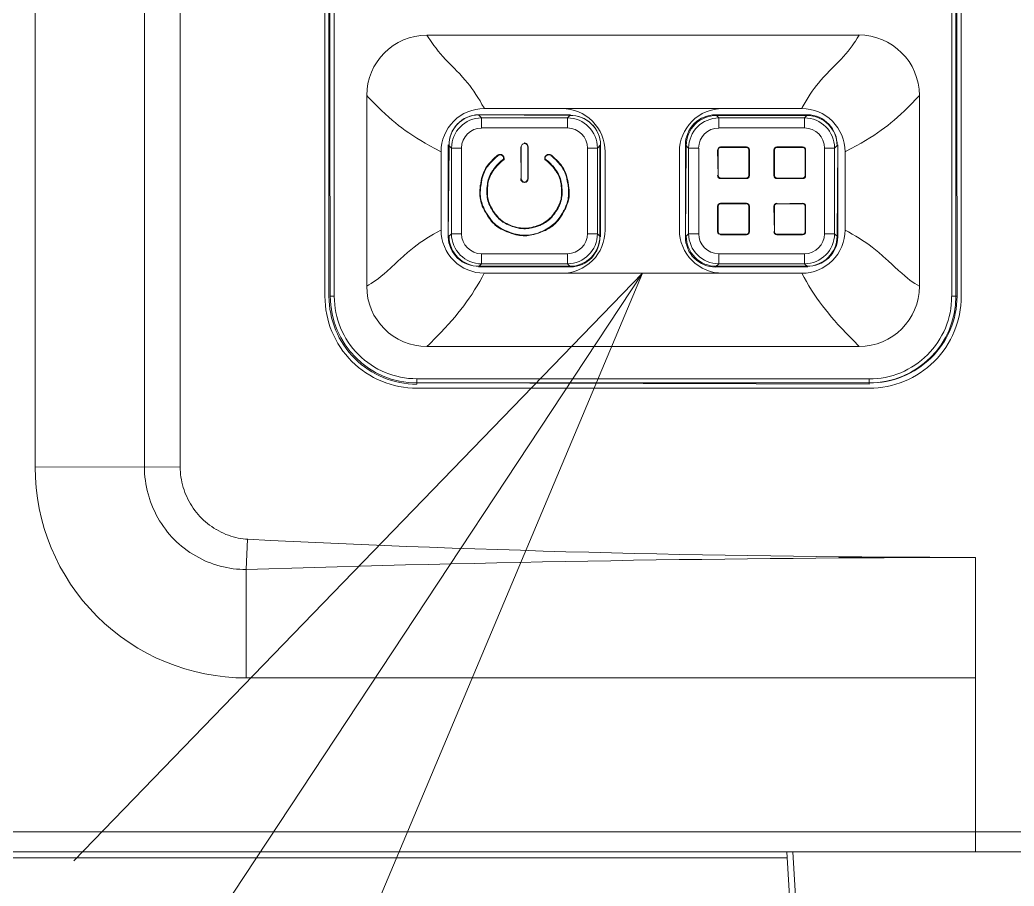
# Model space of a CAD drawing. Extents: x -382 to 1420, y -377 to 265.
# Drawn here: x -226.293 to -224.345, y -25.816 to -24.118 of the extents above; entities that cross this region are included whole.
import ezdxf

# ---------------------------------------------------------------- set-up
doc = ezdxf.new("R2010")
doc.units = 0
doc.header["$MEASUREMENT"] = 0
doc.layers.add('PDF_レイヤー 1', color=7, linetype='CONTINUOUS')

msp = doc.modelspace()

# ---------------------------------------------------------------- linework, layer by layer
at = {"layer": 'PDF_レイヤー 1', "lineweight": 0}
for points in [[(-223.44117, -25.76022), (-171.38649, -25.76022, 0.4143145), (-171.24868, -25.62245), (-171.24868, 6.93063, 0.4143145), (-171.38648, 7.06835), (-228.48682, 7.06835, 0.4143145), (-228.62463, 6.93063), (-228.62463, -25.62245, 0.4143145), (-228.48684, -25.76022), (-224.79078, -25.76022)], [(-228.61284, -25.61062, 0.020237), (-228.61242, -25.62094, 0.0768274), (-228.60256, -25.66288, 0.1002389), (-228.57255, -25.70786, 0.0963949), (-228.52739, -25.73797, 0.0991788), (-228.4745, -25.74841), (-171.39888, -25.74841, 0.0213893), (-171.38909, -25.748, 0.077189), (-171.34599, -25.73801, 0.1002389), (-171.30103, -25.708, 0.1012685), (-171.27092, -25.66312, 0.0994966), (-171.26046, -25.61062), (-171.33059, -25.61062), (-171.33061, 6.84425), (-172.59133, 5.1687), (-172.81714, 5.16869), (-172.81714, 3.04596)], [(-225.5151, -22.91704, 0.4142478), (-225.68745, -23.08685), (-225.67703, -23.08685), (-225.67703, -24.65948, 0.4143076), (-225.51546, -24.82108)], [(-225.67706, -24.65951), (-225.68491, -24.65951), (-225.68747, -23.08685), (-225.68747, -24.65948, 0.4142829), (-225.5151, -24.83186), (-225.5151, -24.82144), (-224.62936, -24.82147), (-224.62935, -24.83188), (-225.51511, -24.82932), (-224.62936, -24.82932, 0.4142829), (-224.45701, -24.65951), (-224.46743, -24.65951), (-224.4674, -23.08685), (-224.45699, -23.08685)], [(-224.45699, -24.65951), (-224.45956, -23.08685), (-224.45956, -24.65948, -0.4139411), (-224.62936, -24.82932)], [(-225.61356, -24.26581), (-225.60981, -24.26984), (-225.60051, -24.27942), (-225.59232, -24.28761), (-225.58468, -24.29511), (-225.57732, -24.30192), (-225.57051, -24.30817), (-225.56399, -24.314), (-225.55746, -24.31942), (-225.55107, -24.32442), (-225.54468, -24.32942), (-225.53788, -24.33428), (-225.53079, -24.33914), (-225.52343, -24.34414), (-225.51566, -24.34927), (-225.50746, -24.35414), (-225.49885, -24.35927), (-225.48969, -24.36441), (-225.47983, -24.36983), (-225.46927, -24.37538), (-225.46791, -24.37613), (-225.46788, -24.52958), (-225.4683, -24.52986), (-225.47538, -24.53361), (-225.48246, -24.53749), (-225.48913, -24.54152), (-225.4958, -24.54569), (-225.50232, -24.54999), (-225.50857, -24.5543), (-225.51468, -24.55874), (-225.52066, -24.56319), (-225.52691, -24.56819), (-225.53343, -24.57374), (-225.54052, -24.57985), (-225.54815, -24.5868), (-225.55107, -24.58957), (-225.55649, -24.59443), (-225.56621, -24.6036), (-225.57343, -24.61013), (-225.57954, -24.61554), (-225.58509, -24.62013), (-225.59037, -24.62443), (-225.59523, -24.62804), (-225.59995, -24.63137), (-225.60468, -24.63443), (-225.60912, -24.63721), (-225.61356, -24.63985), (-225.61356, -24.26585, -0.4134509), (-225.49544, -24.14768)], [(-224.5309, -24.63985), (-224.53548, -24.63707), (-224.53992, -24.63429), (-224.54478, -24.63124), (-224.54951, -24.62762), (-224.55451, -24.62374), (-224.55978, -24.61943), (-224.56562, -24.61443), (-224.572, -24.60874), (-224.57992, -24.60166), (-224.58353, -24.59804), (-224.59284, -24.58957), (-224.59589, -24.5868), (-224.60339, -24.57985), (-224.61047, -24.57374), (-224.61714, -24.56832), (-224.62353, -24.56333), (-224.62964, -24.55874), (-224.63589, -24.5543), (-224.64228, -24.54985), (-224.6488, -24.54541), (-224.65547, -24.54138), (-224.66241, -24.53736), (-224.6695, -24.53333), (-224.67655, -24.52959), (-224.67655, -24.37613, 0.4143092), (-224.76118, -24.29143), (-225.38322, -24.29142), (-225.38378, -24.29031), (-225.38781, -24.28322), (-225.39156, -24.27642), (-225.39558, -24.26989), (-225.39961, -24.26364), (-225.4035, -24.25767), (-225.40753, -24.25198), (-225.41155, -24.24656), (-225.416, -24.24128), (-225.42058, -24.23573), (-225.42572, -24.2299), (-225.43141, -24.22365), (-225.43822, -24.21656), (-225.44058, -24.21406), (-225.44988, -24.20448), (-225.45238, -24.20198), (-225.45891, -24.19518), (-225.46433, -24.18934), (-225.46905, -24.18421), (-225.47349, -24.17893), (-225.4778, -24.17337), (-225.48196, -24.16782), (-225.48627, -24.16212), (-225.49016, -24.15629), (-225.49169, -24.15365), (-225.49544, -24.14768), (-224.64903, -24.14768), (-224.6525, -24.15351), (-224.65625, -24.15921), (-224.65847, -24.16268), (-224.6625, -24.16824), (-224.66652, -24.17365), (-224.67055, -24.17907), (-224.67499, -24.18421), (-224.67944, -24.18921), (-224.68444, -24.19476), (-224.69069, -24.20115), (-224.69902, -24.20962), (-224.70346, -24.21406), (-224.7061, -24.2167), (-224.71291, -24.22379), (-224.7186, -24.23017), (-224.72374, -24.23587), (-224.72832, -24.24142), (-224.73263, -24.24656), (-224.7368, -24.25198), (-224.74068, -24.25753), (-224.74471, -24.26337), (-224.74874, -24.26962), (-224.75263, -24.276), (-224.75638, -24.28267), (-224.7604, -24.28961), (-224.76124, -24.29142)], [(-224.67658, -24.37608), (-224.67547, -24.37552), (-224.6645, -24.36983), (-224.6545, -24.36427), (-224.64519, -24.35913), (-224.63644, -24.354), (-224.62825, -24.349), (-224.62047, -24.344), (-224.61311, -24.339), (-224.60603, -24.33414), (-224.59936, -24.32928), (-224.59284, -24.32442), (-224.58659, -24.31942), (-224.5802, -24.31414), (-224.57381, -24.30844), (-224.56714, -24.30233), (-224.5602, -24.29595), (-224.55298, -24.28886), (-224.54548, -24.28123), (-224.5377, -24.27303), (-224.5309, -24.26581), (-224.5309, -24.6398, -0.4134509), (-224.64903, -24.75797)], [(-225.39467, -24.30364, 0.4148071), (-225.45231, -24.36413), (-225.45381, -24.54302), (-225.44743, -24.53677, 0.4141196), (-225.38843, -24.59582), (-225.38843, -24.5761), (-225.22053, -24.5761)], [(-225.18108, -24.53658, -0.4128983), (-225.22053, -24.57605), (-225.22053, -24.59577), (-225.21427, -24.60202), (-225.39467, -24.60202), (-225.38843, -24.59577), (-225.22053, -24.59577, 0.4117647), (-225.16155, -24.53676), (-225.1553, -24.54301), (-225.1553, -24.36261, 0.4164706), (-225.21578, -24.305), (-225.39469, -24.30364), (-225.21429, -24.30364), (-225.22053, -24.30988), (-225.38843, -24.30988, 0.4141196), (-225.44741, -24.36888), (-225.4538, -24.36263), (-225.4538, -24.54304, 0.4148071), (-225.39318, -24.60066), (-225.21584, -24.60066, 0.4131455), (-225.15665, -24.54152)], [(-225.42771, -24.36882, -0.4136451), (-225.38843, -24.3296), (-225.38843, -24.30988), (-225.39468, -24.30363, 0.4131455), (-225.45231, -24.36413)], [(-225.2312, -24.29149, -0.4150246), (-225.14662, -24.37606), (-225.14662, -24.52952, -0.4147489), (-225.23111, -24.61421)], [(-224.91625, -24.61417, -0.4146839), (-225.00097, -24.52959), (-225.00097, -24.37613, -0.4146752), (-224.9162, -24.29143)], [(-224.92867, -24.305, 0.4148071), (-224.98768, -24.36413), (-224.9893, -24.54304), (-224.9893, -24.36263), (-224.98291, -24.36888, -0.4117647), (-224.92393, -24.30988), (-224.75604, -24.30989), (-224.74979, -24.30364), (-224.93019, -24.30364, 0.4148071), (-224.98933, -24.36266)], [(-224.96336, -24.36907, -0.4128983), (-224.92393, -24.3296), (-224.92393, -24.30988), (-224.92863, -24.305), (-224.75128, -24.305, -0.4131455), (-224.69215, -24.36413, 0.4148071), (-224.74982, -24.30361)], [(-225.38843, -24.32954), (-225.22053, -24.32954), (-225.22053, -24.30982, -0.4117647), (-225.16154, -24.36887), (-225.15529, -24.36262, 0.4131455), (-225.21581, -24.30497)], [(-224.92393, -24.32954), (-224.75603, -24.32954), (-224.75603, -24.30982, -0.4141196), (-224.69703, -24.36887), (-224.69065, -24.36262)], [(-224.71676, -24.36887), (-224.69703, -24.36887), (-224.69698, -24.53677), (-224.7167, -24.53677), (-224.7167, -24.36887, 0.4136451), (-224.75598, -24.32956)], [(-224.69063, -24.54299, -0.4148071), (-224.75128, -24.60066, 0.4131455), (-224.69215, -24.54152), (-224.69066, -24.36261), (-224.69066, -24.54301), (-224.69705, -24.53676, -0.4141196), (-224.75603, -24.59577), (-224.92392, -24.59577), (-224.93017, -24.60202), (-224.74978, -24.60202), (-224.75603, -24.59577), (-224.75603, -24.57605, 0.4136451), (-224.71672, -24.53682)], [(-225.30472, -24.4366, -0.3826956), (-225.31194, -24.42868), (-225.31086, -24.42864), (-225.31086, -24.3667), (-225.31194, -24.3667), (-225.31087, -24.42866, 0.3627717), (-225.30476, -24.4356), (-225.3042, -24.4356), (-225.30406, -24.43654), (-225.30476, -24.43654), (-225.30472, -24.4366)], [(-225.21429, -24.60202, 0.4164706), (-225.15665, -24.54152), (-225.15665, -24.36418)], [(-224.92408, -24.57605, -0.4128983), (-224.96321, -24.53677), (-224.98293, -24.53677), (-224.98298, -24.36887), (-224.96326, -24.36887), (-224.96326, -24.53677)], [(-224.92022, -24.36766), (-224.86995, -24.36768), (-224.86995, -24.3667), (-224.92026, -24.3667, 0.4243063), (-224.92499, -24.37254), (-224.9261, -24.37254), (-224.92501, -24.42281), (-224.92501, -24.37254)], [(-224.80997, -24.47792), (-224.7597, -24.47794), (-224.7597, -24.47697), (-224.81001, -24.47792, 0.4120218), (-224.81486, -24.4828), (-224.81583, -24.4828), (-224.81489, -24.53308), (-224.81489, -24.4828)], [(-224.92613, -24.53312), (-224.92501, -24.53308), (-224.92499, -24.4828), (-224.9261, -24.4828), (-224.9261, -24.53308, 0.4243063), (-224.92026, -24.53798), (-224.92026, -24.53895), (-224.86995, -24.53897), (-224.86999, -24.53799), (-224.92026, -24.53799)], [(-224.75603, -24.5761), (-224.92393, -24.5761), (-224.92393, -24.59582, -0.4117647), (-224.98293, -24.53677), (-224.98931, -24.54302, 0.4148071), (-224.93014, -24.60203)], [(-224.98769, -24.54149, 0.4148071), (-224.92867, -24.60066), (-224.75132, -24.60066)], [(-225.49544, -24.75797), (-225.49071, -24.75311), (-225.47808, -24.74048), (-225.46849, -24.73062), (-225.4603, -24.72201), (-225.45308, -24.71437), (-225.44655, -24.70701), (-225.44058, -24.69992), (-225.43475, -24.69284), (-225.42905, -24.68562), (-225.42336, -24.67826), (-225.4178, -24.67062), (-225.41253, -24.66284), (-225.40725, -24.65507), (-225.40211, -24.64701), (-225.39711, -24.63896), (-225.39225, -24.63062), (-225.38753, -24.62215), (-225.38328, -24.61421), (-224.76124, -24.61424), (-224.75679, -24.62243), (-224.75207, -24.63076), (-224.74735, -24.63882), (-224.74721, -24.63923), (-224.74221, -24.64715), (-224.73707, -24.65507), (-224.7318, -24.66284), (-224.72638, -24.67048), (-224.72082, -24.67812), (-224.71513, -24.68562), (-224.7093, -24.69284), (-224.70346, -24.69992), (-224.69735, -24.70701), (-224.69055, -24.71464), (-224.68277, -24.7227), (-224.67388, -24.73228), (-224.66152, -24.74492), (-224.66069, -24.74575), (-224.64903, -24.75797), (-225.49548, -24.75797, -0.4134509), (-225.61356, -24.63985)], [(-226.04897, -24.99413), (-226.04883, -25.00066), (-226.04855, -25.00705), (-226.048, -25.01372), (-226.04716, -25.02024), (-226.04605, -25.02691), (-226.0448, -25.03357), (-226.04342, -25.04024), (-226.04175, -25.04691), (-226.0398, -25.05343), (-226.03897, -25.0558), (-226.03689, -25.06232), (-226.03439, -25.06871), (-226.03175, -25.0751), (-226.02883, -25.08135), (-226.02592, -25.0876), (-226.02258, -25.09357), (-226.01925, -25.0994), (-226.0155, -25.1051), (-226.01175, -25.11079), (-226.00786, -25.11621), (-226.0037, -25.12148), (-225.99953, -25.12648), (-225.99522, -25.13134), (-225.99078, -25.13607), (-225.98606, -25.14065), (-225.9812, -25.14509), (-225.9762, -25.1494), (-225.97092, -25.15343), (-225.96551, -25.15745), (-225.96009, -25.16134), (-225.9544, -25.16495), (-225.94856, -25.16842), (-225.94259, -25.17176), (-225.93648, -25.17467), (-225.93037, -25.17773), (-225.92606, -25.17967), (-225.91968, -25.18203), (-225.91343, -25.18439), (-225.9069, -25.18634), (-225.90051, -25.18828), (-225.89412, -25.18995), (-225.8876, -25.19134), (-225.88135, -25.19245), (-225.87496, -25.19342), (-225.86857, -25.19412), (-225.86218, -25.19453), (-225.85593, -25.19481), (-225.84968, -25.19481), (-225.84677, -25.13579, 0.0124241), (-224.42114, -25.17123)], [(-224.42118, -25.40747), (-225.84968, -25.40747), (-225.84968, -25.19485, -0.0074736), (-224.42118, -25.17122), (-224.42118, -25.74839)], [(-224.79075, -25.74841), (-224.77422, -26.02075, 0.3955055), (-224.7624, -26.03186), (-224.7624, -26.02075), (-224.77907, -25.74841)]]:
    msp.add_lwpolyline(points, format="xyb", dxfattribs=at)
for points in [[(-226.26306, -22.75212), (-225.97892, -22.75212), (-225.97892, -24.99415)], [(-226.26305, -22.75212), (-226.26305, -24.99409), (-225.97892, -24.99402), (-225.97878, -24.99902), (-225.9785, -25.00402), (-225.97809, -25.00888), (-225.97739, -25.01388), (-225.97656, -25.01888), (-225.97559, -25.02388), (-225.97434, -25.02888), (-225.97281, -25.03402), (-225.97128, -25.03902), (-225.96948, -25.04388), (-225.96823, -25.04707), (-225.96601, -25.05193), (-225.96392, -25.0568), (-225.96142, -25.06138), (-225.95892, -25.06596), (-225.95615, -25.07041), (-225.95337, -25.07485), (-225.95017, -25.07902), (-225.94712, -25.08304), (-225.94379, -25.08693), (-225.94045, -25.09082), (-225.93684, -25.09443), (-225.93323, -25.09804), (-225.92934, -25.10151), (-225.92531, -25.10471), (-225.92129, -25.10804), (-225.91698, -25.11096), (-225.91268, -25.11387), (-225.90823, -25.11665), (-225.90782, -25.11679), (-225.90323, -25.11943), (-225.89865, -25.12179), (-225.89407, -25.12401), (-225.88935, -25.12609), (-225.88448, -25.1279), (-225.87976, -25.12957), (-225.8749, -25.13109), (-225.87018, -25.13234), (-225.86532, -25.13332), (-225.8606, -25.13429), (-225.85574, -25.13498), (-225.85102, -25.1354), (-225.84629, -25.13582)], [(-226.04891, -24.99409), (-226.04891, -22.75207)], [(-225.44748, -24.36887), (-225.42776, -24.36887), (-225.42776, -24.53677)], [(-225.42771, -24.53677), (-225.44743, -24.53677), (-225.44743, -24.36887)], [(-225.35713, -24.3831), (-225.35616, -24.38241), (-225.35505, -24.38199), (-225.35393, -24.38158), (-225.35338, -24.38144), (-225.35227, -24.38144), (-225.35102, -24.38144), (-225.34977, -24.38172), (-225.3488, -24.38213), (-225.34782, -24.38269), (-225.34699, -24.38352), (-225.34616, -24.38435), (-225.34546, -24.38547), (-225.34519, -24.38588), (-225.34463, -24.38699), (-225.34435, -24.3881), (-225.34435, -24.38922), (-225.34532, -24.38922)], [(-225.29813, -24.42868), (-225.29716, -24.42868), (-225.29716, -24.36675)], [(-225.29811, -24.3667), (-225.29713, -24.3667)], [(-225.29811, -24.42868), (-225.29811, -24.36675)], [(-225.26464, -24.38923), (-225.26464, -24.38812), (-225.26436, -24.38701), (-225.2638, -24.3859), (-225.26366, -24.38548), (-225.26283, -24.38437), (-225.262, -24.38354), (-225.26117, -24.3827), (-225.26033, -24.38215), (-225.25922, -24.38173), (-225.25797, -24.38145), (-225.25672, -24.38145), (-225.25547, -24.38145), (-225.25505, -24.38159), (-225.25394, -24.38201), (-225.25283, -24.38242), (-225.25186, -24.38312), (-225.25255, -24.38395)], [(-225.18126, -24.36887), (-225.16154, -24.36887), (-225.16154, -24.53677)], [(-225.16148, -24.53677), (-225.1812, -24.53677), (-225.1812, -24.36887)], [(-224.92026, -24.36766), (-224.92026, -24.36669)], [(-224.86509, -24.42285), (-224.86398, -24.42285), (-224.86398, -24.37258)], [(-224.86506, -24.37254), (-224.86395, -24.37254)], [(-224.86506, -24.42285), (-224.86506, -24.37258)], [(-224.81486, -24.37254), (-224.81583, -24.37254), (-224.81583, -24.42281)], [(-224.81489, -24.37254), (-224.81489, -24.42281)], [(-224.81001, -24.36766), (-224.81001, -24.36669)], [(-224.80997, -24.3667), (-224.7597, -24.3667), (-224.7597, -24.36768)], [(-224.7597, -24.36766), (-224.80997, -24.36766)], [(-224.75484, -24.42285), (-224.75386, -24.42285), (-224.75386, -24.37258)], [(-224.75481, -24.37254), (-224.75384, -24.37254)], [(-224.75481, -24.42285), (-224.75481, -24.37258)], [(-225.36091, -24.51915), (-225.36341, -24.51693), (-225.36563, -24.51457), (-225.36813, -24.51179), (-225.37049, -24.50873), (-225.37313, -24.50526), (-225.37368, -24.50457), (-225.37632, -24.5004), (-225.37896, -24.49623), (-225.38118, -24.49207), (-225.3834, -24.48776), (-225.38424, -24.48637), (-225.3859, -24.48249), (-225.38715, -24.47915), (-225.38826, -24.47582), (-225.38924, -24.47262), (-225.38993, -24.46971), (-225.39049, -24.46651), (-225.39076, -24.46332), (-225.39104, -24.45985), (-225.39104, -24.4561), (-225.3909, -24.45193), (-225.39076, -24.4504), (-225.39035, -24.44554), (-225.38965, -24.44068), (-225.38882, -24.43568), (-225.38799, -24.4311), (-225.38771, -24.42985), (-225.38674, -24.42568), (-225.38563, -24.42207), (-225.38438, -24.41874), (-225.38313, -24.41569), (-225.38174, -24.41277), (-225.38035, -24.41013), (-225.37868, -24.40721), (-225.3766, -24.40444), (-225.37438, -24.40152), (-225.37174, -24.39846), (-225.37063, -24.39708), (-225.36743, -24.39388), (-225.3641, -24.39055), (-225.36063, -24.38735), (-225.35688, -24.38416), (-225.35646, -24.38388)], [(-225.35005, -24.51033), (-225.35241, -24.50825), (-225.35463, -24.50602), (-225.35699, -24.50352), (-225.35935, -24.50075), (-225.36185, -24.49769), (-225.36282, -24.4963), (-225.36518, -24.49297), (-225.36741, -24.48964), (-225.36935, -24.4863), (-225.37088, -24.48311), (-225.37116, -24.48255), (-225.37268, -24.47922), (-225.37393, -24.47603), (-225.37491, -24.47283), (-225.37574, -24.46978), (-225.37629, -24.46672), (-225.37671, -24.46353), (-225.37713, -24.4602), (-225.37713, -24.45658), (-225.37713, -24.45256), (-225.37713, -24.4495), (-225.37685, -24.44659), (-225.37657, -24.44256), (-225.37602, -24.43867), (-225.37546, -24.43548), (-225.37477, -24.43228), (-225.37379, -24.42923), (-225.37254, -24.42617), (-225.37129, -24.42298), (-225.36991, -24.41992), (-225.3681, -24.41687), (-225.36782, -24.41645), (-225.36588, -24.41353), (-225.36379, -24.41048), (-225.36143, -24.40742), (-225.35866, -24.40423), (-225.35741, -24.40284), (-225.35505, -24.40034), (-225.35227, -24.39756), (-225.34949, -24.39534), (-225.34699, -24.39312), (-225.34435, -24.39145)], [(-225.25254, -24.38392), (-225.25046, -24.38559), (-225.24671, -24.38879), (-225.24324, -24.39226), (-225.23976, -24.39559), (-225.23768, -24.39795), (-225.23504, -24.40101), (-225.23282, -24.40392), (-225.23088, -24.40656), (-225.22907, -24.40934), (-225.22754, -24.41198), (-225.22615, -24.41503), (-225.2249, -24.41823), (-225.22365, -24.42156), (-225.2224, -24.42531), (-225.22143, -24.4292), (-225.2206, -24.4335), (-225.21977, -24.43823), (-225.21907, -24.44225), (-225.21893, -24.44309), (-225.21838, -24.44781), (-225.2181, -24.45197), (-225.21796, -24.45586), (-225.21796, -24.45947), (-225.21796, -24.45961), (-225.21824, -24.46308), (-225.21866, -24.46669), (-225.21921, -24.47003), (-225.22004, -24.47336), (-225.22088, -24.47642), (-225.22185, -24.47961), (-225.22324, -24.48294), (-225.2249, -24.48642), (-225.22685, -24.49044), (-225.22782, -24.49225), (-225.2281, -24.49266), (-225.2306, -24.49697), (-225.23268, -24.50072), (-225.2349, -24.50391), (-225.23713, -24.50697), (-225.23935, -24.50975), (-225.24199, -24.51266), (-225.24462, -24.51516), (-225.24754, -24.51794), (-225.25046, -24.5203), (-225.25379, -24.5228), (-225.25712, -24.52516), (-225.2606, -24.52724), (-225.26421, -24.52933), (-225.26782, -24.53127), (-225.27171, -24.5328), (-225.27282, -24.53336), (-225.27671, -24.53474), (-225.28059, -24.53613), (-225.28448, -24.53724), (-225.28851, -24.53808), (-225.2924, -24.53877), (-225.29629, -24.53933), (-225.29948, -24.5396), (-225.30309, -24.53974), (-225.30684, -24.53974), (-225.31017, -24.53947), (-225.31351, -24.53919), (-225.31698, -24.53863), (-225.32045, -24.5378), (-225.32448, -24.53683), (-225.32878, -24.53558), (-225.33045, -24.53502), (-225.33378, -24.53377), (-225.33837, -24.53197), (-225.34253, -24.5303), (-225.34642, -24.52849), (-225.34656, -24.52849), (-225.34989, -24.52655), (-225.35323, -24.52488), (-225.356, -24.52294), (-225.35864, -24.521), (-225.36086, -24.51919)], [(-225.26461, -24.3914), (-225.26197, -24.3932), (-225.25947, -24.39528), (-225.25669, -24.39765), (-225.25392, -24.40028), (-225.2535, -24.40084), (-225.25197, -24.40237), (-225.24919, -24.4057), (-225.24642, -24.40889), (-225.24406, -24.41209), (-225.24322, -24.41334), (-225.24114, -24.41653), (-225.23933, -24.41945), (-225.23794, -24.42237), (-225.2367, -24.425), (-225.23558, -24.42792), (-225.23461, -24.43084), (-225.23378, -24.43417), (-225.23308, -24.43764), (-225.23281, -24.43931), (-225.23239, -24.4432), (-225.23211, -24.44736), (-225.23183, -24.45181), (-225.23183, -24.45389), (-225.23183, -24.455), (-225.23183, -24.45889), (-225.23211, -24.4625), (-225.23253, -24.46569), (-225.23295, -24.46875), (-225.23364, -24.47167), (-225.23461, -24.47472), (-225.23572, -24.47778), (-225.23711, -24.48097), (-225.23864, -24.48417), (-225.24044, -24.4875), (-225.24253, -24.49097), (-225.24489, -24.49458), (-225.24531, -24.49528), (-225.24544, -24.49528), (-225.24794, -24.49861), (-225.25017, -24.50166), (-225.25253, -24.50416), (-225.25489, -24.50652), (-225.25725, -24.50875), (-225.25989, -24.51083), (-225.26253, -24.51277), (-225.26378, -24.51375), (-225.26669, -24.51541), (-225.26947, -24.51694), (-225.2728, -24.51847), (-225.27627, -24.52), (-225.28002, -24.52138), (-225.28336, -24.52236), (-225.28725, -24.52361), (-225.29086, -24.52444), (-225.29447, -24.52513), (-225.29613, -24.52541), (-225.29947, -24.52583), (-225.30266, -24.52611), (-225.30599, -24.52611), (-225.30905, -24.52597), (-225.31224, -24.52555), (-225.31544, -24.525), (-225.31905, -24.5243), (-225.3228, -24.52319), (-225.32363, -24.52305), (-225.32585, -24.52236), (-225.33002, -24.52111), (-225.33377, -24.51958), (-225.33738, -24.51791), (-225.33905, -24.51708), (-225.34224, -24.51555), (-225.34502, -24.51389), (-225.34766, -24.51208), (-225.35002, -24.51027)], [(-225.34435, -24.3914), (-225.34435, -24.38917)], [(-225.26464, -24.38922), (-225.26366, -24.38922), (-225.26366, -24.39088)], [(-224.92501, -24.42285), (-224.92613, -24.42285)], [(-224.86999, -24.42868), (-224.92026, -24.42868), (-224.92026, -24.42771)], [(-224.92026, -24.42774), (-224.86999, -24.42774)], [(-224.86995, -24.42774), (-224.86995, -24.42871)], [(-224.81489, -24.42285), (-224.81586, -24.42285)], [(-224.75974, -24.42868), (-224.81001, -24.42868), (-224.81001, -24.42771)], [(-224.81001, -24.42774), (-224.75974, -24.42774)], [(-224.7597, -24.42774), (-224.7597, -24.42871)], [(-224.92026, -24.47792), (-224.92026, -24.47694)], [(-224.92022, -24.47697), (-224.86995, -24.47697), (-224.86995, -24.47794)], [(-224.86995, -24.47792), (-224.92022, -24.47792)], [(-224.81001, -24.47792), (-224.81001, -24.47694)], [(-224.86509, -24.53312), (-224.86398, -24.53312), (-224.86398, -24.48285)], [(-224.86506, -24.4828), (-224.86395, -24.4828)], [(-224.86506, -24.53312), (-224.86506, -24.48285)], [(-224.75484, -24.53312), (-224.75386, -24.53312), (-224.75386, -24.48285)], [(-224.75481, -24.4828), (-224.75384, -24.4828)], [(-224.75481, -24.53312), (-224.75481, -24.48285)], [(-224.81489, -24.53312), (-224.81586, -24.53312)], [(-224.75974, -24.53895), (-224.81001, -24.53895), (-224.81001, -24.53798)], [(-224.81001, -24.53799), (-224.75974, -24.53799)], [(-224.7597, -24.53799), (-224.7597, -24.53897)], [(-225.07325, -24.61421), (-233.02324, -36.66286)], [(-225.69399, -26.09113), (-225.07321, -24.61418), (-226.187, -25.76588)], [(-228.43748, -25.70896), (-171.43581, -25.70889)]]:
    msp.add_lwpolyline(points, dxfattribs=at)
for points in [[(-224.4491, -24.6595, -0.4142912), (-224.62936, -24.83976), (-225.51509, -24.83977, -0.4142912), (-225.69535, -24.65951), (-225.69536, -23.08687, -0.4141316), (-225.5151, -22.90647), (-224.62935, -22.90647, -0.4141316), (-224.44911, -23.08685)], [(-225.30476, -24.35979), (-225.30422, -24.35995), (-225.30408, -24.35884), (-225.30476, -24.35884), (-225.30476, -24.35982, 0.3731049), (-225.31086, -24.3667, -0.3640321)], [(-225.25179, -24.38313), (-225.2486, -24.38577), (-225.24485, -24.3891), (-225.24151, -24.39216), (-225.2386, -24.39535), (-225.23582, -24.39827), (-225.23346, -24.40133), (-225.23124, -24.4041), (-225.22915, -24.40716), (-225.22763, -24.40994), (-225.2261, -24.41285), (-225.22471, -24.41577), (-225.22332, -24.41896), (-225.22235, -24.42243), (-225.22124, -24.42618), (-225.22013, -24.43049), (-225.21985, -24.4316), (-225.21971, -24.43202), (-225.21874, -24.43702), (-225.21804, -24.44188), (-225.21749, -24.4466), (-225.21707, -24.45118), (-225.21707, -24.4534), (-225.21707, -24.45743), (-225.21707, -24.46104), (-225.21721, -24.46465), (-225.21763, -24.46785), (-225.21818, -24.47104), (-225.21902, -24.47396), (-225.21999, -24.47729), (-225.22124, -24.48049), (-225.22277, -24.48396), (-225.22443, -24.48785), (-225.22527, -24.48951), (-225.2254, -24.48993), (-225.22777, -24.49437), (-225.23013, -24.49854), (-225.2329, -24.50257), (-225.23554, -24.50659), (-225.23665, -24.50798), (-225.23915, -24.51132), (-225.24151, -24.51409), (-225.24401, -24.51673), (-225.24637, -24.51895), (-225.24892, -24.52102), (-225.25128, -24.52311), (-225.25405, -24.52491), (-225.25697, -24.52672), (-225.26044, -24.52852), (-225.26364, -24.53019), (-225.2678, -24.53199), (-225.27225, -24.5338), (-225.27697, -24.53561), (-225.27975, -24.53644), (-225.28183, -24.53699), (-225.286, -24.53824), (-225.28988, -24.53922), (-225.29336, -24.53991), (-225.29669, -24.54047), (-225.30016, -24.54074), (-225.30363, -24.54088), (-225.30724, -24.54088), (-225.31072, -24.5406), (-225.31405, -24.54019), (-225.31766, -24.53949), (-225.32141, -24.53866), (-225.3253, -24.53755), (-225.32988, -24.5363), (-225.33113, -24.53588), (-225.3346, -24.53463), (-225.33919, -24.53283), (-225.34321, -24.53102), (-225.3471, -24.52936), (-225.35043, -24.52755), (-225.35363, -24.52561), (-225.35655, -24.5238), (-225.35932, -24.52186), (-225.36168, -24.51977), (-225.36404, -24.51769), (-225.36627, -24.51533), (-225.36877, -24.51269), (-225.37127, -24.50964), (-225.37321, -24.50686), (-225.37599, -24.50297), (-225.37849, -24.4988), (-225.38113, -24.4945), (-225.38252, -24.492), (-225.38349, -24.48991), (-225.38543, -24.48603), (-225.3871, -24.48255), (-225.38835, -24.47922), (-225.38932, -24.47617), (-225.39015, -24.47283), (-225.39085, -24.4695), (-225.3914, -24.46617), (-225.39182, -24.46256), (-225.3921, -24.45895), (-225.3921, -24.45533), (-225.39182, -24.45131), (-225.39154, -24.447), (-225.39099, -24.44228), (-225.39085, -24.44159), (-225.39015, -24.43756), (-225.38932, -24.43284), (-225.38849, -24.42853), (-225.38752, -24.42464), (-225.38627, -24.42089), (-225.38502, -24.41756), (-225.38363, -24.41437), (-225.38224, -24.41131), (-225.38071, -24.40867), (-225.3789, -24.40589), (-225.37696, -24.40312), (-225.37474, -24.4002), (-225.37196, -24.39728), (-225.36988, -24.39492), (-225.36641, -24.39145), (-225.36293, -24.38798), (-225.35918, -24.38479), (-225.3571, -24.38312), (-225.35641, -24.38395, -0.6326085), (-225.3453, -24.38917), (-225.3453, -24.39084), (-225.34807, -24.39278), (-225.35057, -24.39487), (-225.35335, -24.39723), (-225.35613, -24.40001), (-225.35668, -24.40042), (-225.35835, -24.40223), (-225.36113, -24.40542), (-225.36377, -24.40876), (-225.36613, -24.41195), (-225.3671, -24.41334), (-225.36904, -24.41653), (-225.37085, -24.41945), (-225.3721, -24.42237), (-225.37335, -24.42514), (-225.37446, -24.42806), (-225.37543, -24.43098), (-225.37627, -24.43431), (-225.37696, -24.43792), (-225.3771, -24.43959), (-225.37765, -24.44361), (-225.37793, -24.44778), (-225.37821, -24.45208), (-225.37821, -24.45445), (-225.37821, -24.45556), (-225.37807, -24.45945), (-225.37779, -24.46306), (-225.37738, -24.46625), (-225.37696, -24.46931), (-225.37627, -24.47236), (-225.37529, -24.47528), (-225.37418, -24.47847), (-225.37266, -24.48153), (-225.37127, -24.48486), (-225.36932, -24.48819), (-225.3671, -24.4918), (-225.36474, -24.49541), (-225.36418, -24.49625), (-225.36404, -24.49639), (-225.36155, -24.49972), (-225.35932, -24.50264), (-225.35682, -24.50514), (-225.35446, -24.50764), (-225.3521, -24.50972), (-225.34946, -24.5118), (-225.34682, -24.51389), (-225.34391, -24.51555), (-225.34252, -24.51638), (-225.3396, -24.51805), (-225.33641, -24.51958), (-225.33266, -24.52097), (-225.32891, -24.52236), (-225.32544, -24.52361), (-225.32155, -24.52472), (-225.31794, -24.52555), (-225.31447, -24.52625), (-225.3128, -24.52652), (-225.30933, -24.5268), (-225.30599, -24.52694), (-225.30266, -24.52708), (-225.29961, -24.5268), (-225.29627, -24.52666), (-225.29308, -24.52597), (-225.28961, -24.52527), (-225.28558, -24.52416), (-225.28489, -24.52402), (-225.28252, -24.52319), (-225.2785, -24.5218), (-225.27447, -24.52041), (-225.27086, -24.51875), (-225.26905, -24.51777), (-225.266, -24.51611), (-225.26308, -24.51458), (-225.26058, -24.51277), (-225.25823, -24.51101), (-225.25574, -24.50893), (-225.25351, -24.50671), (-225.25101, -24.50407), (-225.24865, -24.50129), (-225.24629, -24.49823), (-225.24532, -24.49684), (-225.24296, -24.49337), (-225.24074, -24.49004), (-225.23879, -24.48671), (-225.23713, -24.48351), (-225.23685, -24.48296), (-225.23532, -24.47949), (-225.23407, -24.47643), (-225.2331, -24.47324), (-225.23226, -24.47004), (-225.23171, -24.46699), (-225.23115, -24.46379), (-225.23088, -24.46046), (-225.23074, -24.45671), (-225.23074, -24.45282), (-225.23088, -24.44949), (-225.23102, -24.44671), (-225.23143, -24.44254), (-225.23199, -24.43879), (-225.2324, -24.43546), (-225.23324, -24.43227), (-225.23421, -24.42907), (-225.23532, -24.42602), (-225.23671, -24.42282), (-225.2381, -24.41977), (-225.23976, -24.41657), (-225.24004, -24.41616), (-225.24199, -24.41324), (-225.24407, -24.41019), (-225.24643, -24.40713), (-225.24921, -24.40394), (-225.2506, -24.40241), (-225.25282, -24.40005), (-225.2556, -24.39727), (-225.25837, -24.39477), (-225.26115, -24.39269), (-225.26461, -24.38922), (-225.26461, -24.39144, -0.6278098)]]:
    msp.add_lwpolyline(points, format="xyb", close=True, dxfattribs=at)
for centre, radius, start, end in [((-224.64975, -24.26601), 0.11885, 0.09887, 89.94964), ((-225.38331, -24.37598), 0.08455, 89.98089, 180.01911), ((-225.22052, -24.36888), 0.03932, 0.05562, 89.79821), ((-224.92025, -24.3721), 0.00444, 90.21454, 139.03259), ((-224.86991, -24.37206), 0.00444, 40.9674, 89.78547), ((-224.81028, -24.37248), 0.00556, 134.45259, 180.58854), ((-224.80999, -24.3721), 0.00444, 90.21455, 139.03259), ((-224.75962, -24.37254), 0.0058, 0.40205, 44.55682), ((-224.92032, -24.42312), 0.00556, 224.45259, 270.58854), ((-224.86991, -24.42333), 0.00444, 270.21454, 319.03259), ((-224.92032, -24.48253), 0.00556, 89.41147, 135.5474), ((-224.92025, -24.48235), 0.00444, 90.21454, 139.03258), ((-224.86991, -24.48231), 0.00444, 40.96742, 89.78545), ((-225.38336, -24.52962), 0.08455, 179.98089, 270.01911), ((-225.38844, -24.53673), 0.03932, 180.05562, 269.94438), ((-224.86991, -24.5336), 0.00444, 270.21455, 319.03258), ((-224.81027, -24.53318), 0.00556, 179.41146, 225.54741), ((-224.81045, -24.5331), 0.00444, 180.21456, 229.03258), ((-224.76115, -24.52966), 0.08455, 269.98089, 0.01911), ((-224.75962, -24.53312), 0.0058, 315.44319, 359.59794), ((-225.39307, -24.54139), 0.05927, 180.1045, 269.8955), ((-225.51498, -24.65943), 0.16993, 180.02665, 269.97335), ((-224.62933, -24.6599), 0.16154, 269.99081, 0.00919), ((-225.84978, -24.99425), 0.41327, 179.97749, 270.02251)]:
    msp.add_arc(centre, radius, start, end, dxfattribs=at)
for points in [[(-225.3042, -24.35993), (-225.30073, -24.36034), (-225.29809, -24.36312), (-225.29809, -24.36673)], [(-225.30408, -24.35884), (-225.30019, -24.3594), (-225.29713, -24.36259), (-225.29713, -24.36676)], [(-224.9236, -24.36919), (-224.92457, -24.37016), (-224.92499, -24.37127), (-224.92499, -24.37252)], [(-224.86991, -24.36666), (-224.86838, -24.36666), (-224.86685, -24.36722), (-224.86574, -24.36847)], [(-224.86656, -24.36915), (-224.86559, -24.37012), (-224.86503, -24.37137), (-224.86503, -24.37248)], [(-224.86574, -24.36847), (-224.86463, -24.36958), (-224.86394, -24.37111), (-224.86394, -24.37249)], [(-224.81334, -24.36919), (-224.81432, -24.37016), (-224.81487, -24.37127), (-224.81487, -24.37252)], [(-224.81001, -24.3667), (-224.81154, -24.3667), (-224.81293, -24.36726), (-224.81418, -24.36851)], [(-224.75965, -24.36666), (-224.75827, -24.36666), (-224.75674, -24.36722), (-224.75549, -24.36847)], [(-224.75963, -24.36762), (-224.75852, -24.36762), (-224.75727, -24.36818), (-224.75629, -24.36915)], [(-224.75629, -24.36915), (-224.75532, -24.37012), (-224.75477, -24.37137), (-224.75477, -24.37248)], [(-225.34435, -24.3914), (-225.34463, -24.39112), (-225.34505, -24.39098), (-225.34532, -24.39084)], [(-225.26366, -24.39084), (-225.26394, -24.39098), (-225.26436, -24.39112), (-225.26464, -24.3914)], [(-225.29811, -24.42868), (-225.29811, -24.43216), (-225.30074, -24.43521), (-225.30422, -24.43563)], [(-225.29716, -24.42868), (-225.29716, -24.43271), (-225.30008, -24.43618), (-225.30411, -24.4366)], [(-224.9261, -24.42285), (-224.9261, -24.42438), (-224.92554, -24.42591), (-224.92429, -24.42702)], [(-224.92501, -24.42285), (-224.92501, -24.4241), (-224.9246, -24.42549), (-224.92363, -24.42618)], [(-224.92363, -24.42618), (-224.92265, -24.42716), (-224.92154, -24.42771), (-224.92029, -24.42771)], [(-224.86574, -24.42706), (-224.86685, -24.42817), (-224.86838, -24.42873), (-224.86991, -24.42873)], [(-224.86503, -24.42291), (-224.86503, -24.42402), (-224.86559, -24.42541), (-224.86656, -24.42624)], [(-224.86394, -24.42289), (-224.86394, -24.42428), (-224.86463, -24.42595), (-224.86574, -24.42706)], [(-224.81583, -24.42285), (-224.81583, -24.42438), (-224.81527, -24.42591), (-224.81416, -24.42702)], [(-224.81489, -24.42285), (-224.81489, -24.4241), (-224.81433, -24.42549), (-224.81336, -24.42618)], [(-224.81416, -24.42702), (-224.81291, -24.42813), (-224.81152, -24.42868), (-224.81, -24.42868)], [(-224.81336, -24.42618), (-224.81239, -24.42716), (-224.81127, -24.42771), (-224.81002, -24.42771)], [(-224.75549, -24.42706), (-224.75674, -24.42817), (-224.75827, -24.42873), (-224.75965, -24.42873)], [(-224.75629, -24.42624), (-224.75727, -24.42721), (-224.75852, -24.42777), (-224.75963, -24.42777)], [(-224.75477, -24.42291), (-224.75477, -24.42402), (-224.75532, -24.42541), (-224.75629, -24.42624)], [(-224.75382, -24.42289), (-224.75382, -24.42428), (-224.75438, -24.42595), (-224.75549, -24.42706)], [(-224.92429, -24.47864), (-224.92554, -24.47975), (-224.9261, -24.48128), (-224.9261, -24.4828)], [(-224.9236, -24.47944), (-224.92457, -24.48028), (-224.92499, -24.48153), (-224.92499, -24.48278)], [(-224.86991, -24.47693), (-224.86838, -24.47693), (-224.86685, -24.47749), (-224.86574, -24.4786)], [(-224.86656, -24.4794), (-224.86559, -24.48024), (-224.86503, -24.48162), (-224.86503, -24.48274)], [(-224.86574, -24.4786), (-224.86463, -24.47971), (-224.86394, -24.48137), (-224.86394, -24.48276)], [(-224.81418, -24.47864), (-224.81529, -24.47975), (-224.81584, -24.48128), (-224.81584, -24.4828)], [(-224.81001, -24.47697), (-224.81154, -24.47697), (-224.81293, -24.47753), (-224.81418, -24.47864)], [(-224.75965, -24.47693), (-224.75827, -24.47693), (-224.75674, -24.47749), (-224.75549, -24.4786)], [(-224.75963, -24.47787), (-224.75852, -24.47787), (-224.75727, -24.47843), (-224.75629, -24.4794)], [(-224.75629, -24.4794), (-224.75532, -24.48024), (-224.75477, -24.48162), (-224.75477, -24.48274)], [(-224.75549, -24.4786), (-224.75438, -24.47971), (-224.75382, -24.48137), (-224.75382, -24.48276)], [(-224.92501, -24.53312), (-224.92501, -24.53437), (-224.9246, -24.53562), (-224.92363, -24.53645)], [(-224.92363, -24.53645), (-224.92265, -24.53742), (-224.92154, -24.53798), (-224.92029, -24.53798)], [(-224.86574, -24.53719), (-224.86685, -24.53844), (-224.86838, -24.53899), (-224.86991, -24.53899)], [(-224.86503, -24.53317), (-224.86503, -24.53429), (-224.86559, -24.53554), (-224.86656, -24.53651)], [(-224.86394, -24.53316), (-224.86394, -24.53455), (-224.86463, -24.53608), (-224.86574, -24.53719)], [(-224.81416, -24.53715), (-224.81291, -24.5384), (-224.81152, -24.53895), (-224.81, -24.53895)], [(-224.81336, -24.53645), (-224.81239, -24.53742), (-224.81127, -24.53798), (-224.81002, -24.53798)], [(-224.75549, -24.53719), (-224.75674, -24.53844), (-224.75827, -24.53899), (-224.75965, -24.53899)], [(-224.75629, -24.53651), (-224.75727, -24.53748), (-224.75852, -24.53804), (-224.75963, -24.53804)], [(-224.75477, -24.53317), (-224.75477, -24.53429), (-224.75532, -24.53554), (-224.75629, -24.53651)]]:
    msp.add_open_spline(points, degree=3, dxfattribs=at)

doc.saveas('drawing.dxf')
